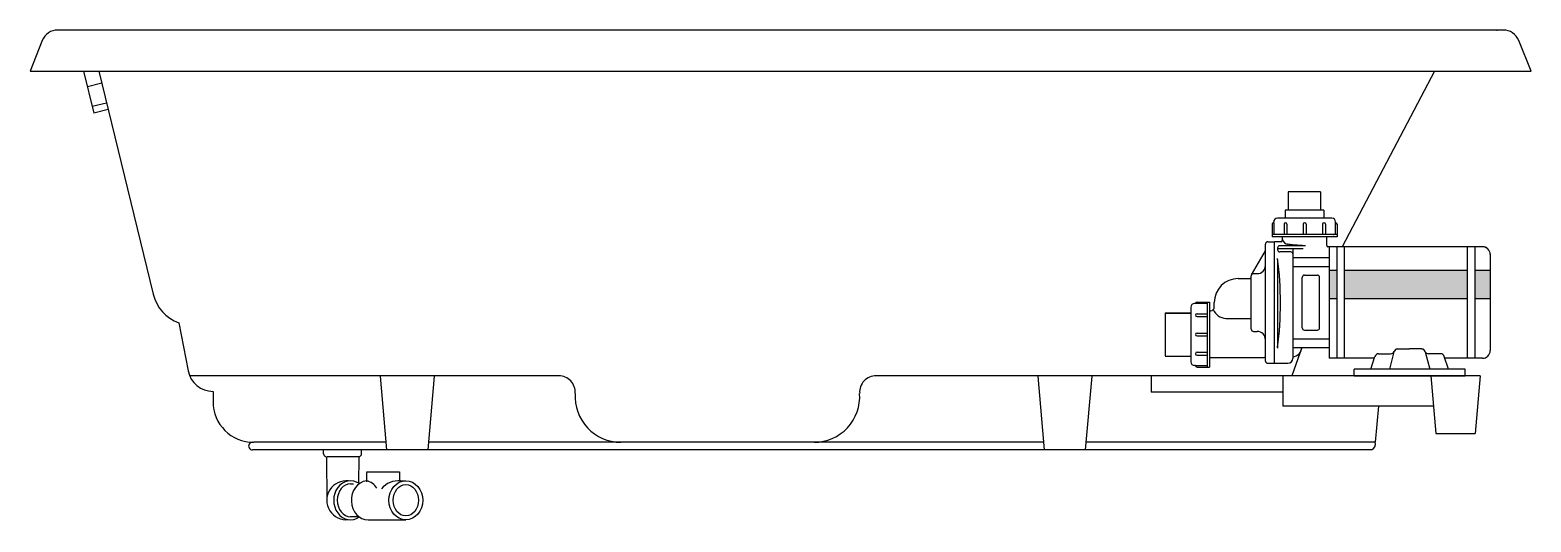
# Model space of a CAD drawing. Header units: millimetres. Extents: x -1233.67 to -1231.84, y 2261.35 to 2261.95.
import ezdxf

# ---------------------------------------------------------------- set-up
doc = ezdxf.new("R2010")
doc.units = ezdxf.units.MM
doc.layers.add('jacuzzi', color=1, linetype='Continuous')

msp = doc.modelspace()

# ---------------------------------------------------------------- hatches: boundary and pattern name
at = {"layer": 'jacuzzi'}
h = msp.add_hatch(color=256, dxfattribs=at)
h.paths.add_polyline_path([(-1231.9211, 2261.6543), (-1231.9211, 2261.6196), (-1232.0706, 2261.6196), (-1232.0706, 2261.6543)])
h.paths.add_polyline_path([(-1231.9118, 2261.6543), (-1231.8933, 2261.6543), (-1231.8933, 2261.6196), (-1231.9118, 2261.6196)])
h.paths.add_polyline_path([(-1232.0798, 2261.6196), (-1232.0891, 2261.6196), (-1232.0891, 2261.6543), (-1232.0798, 2261.6543)])

# ---------------------------------------------------------------- linework, layer by layer
for p, q in [((-1233.5497, 2261.9463), (-1233.5697, 2261.9463)), ((-1233.6035, 2261.8963), (-1233.5911, 2261.8454)), ((-1233.585, 2261.8963), (-1233.5188, 2261.6254)), ((-1231.9611, 2261.8963), (-1232.0733, 2261.683)), ((-1233.5814, 2261.8817), (-1233.5989, 2261.8774)), ((-1233.5755, 2261.8576), (-1233.593, 2261.8533)), ((-1233.5736, 2261.8496), (-1233.5911, 2261.8454)), ((-1232.0994, 2261.7497), (-1232.1387, 2261.7497)), ((-1232.0957, 2261.7275), (-1232.1425, 2261.7275)), ((-1232.1565, 2261.7121), (-1232.1565, 2261.7134)), ((-1232.1565, 2261.7121), (-1232.1565, 2261.7133)), ((-1232.1565, 2261.7121), (-1232.1565, 2261.6979)), ((-1232.0857, 2261.7178), (-1232.152, 2261.7178)), ((-1232.0812, 2261.7121), (-1232.0812, 2261.7134)), ((-1232.0812, 2261.7121), (-1232.0812, 2261.7133)), ((-1232.0812, 2261.6979), (-1232.0812, 2261.7121)), ((-1232.1665, 2261.5442), (-1232.1665, 2261.6863)), ((-1232.1637, 2261.689), (-1232.1554, 2261.689)), ((-1232.0794, 2261.6979), (-1232.1583, 2261.6979)), ((-1232.0794, 2261.6949), (-1232.1583, 2261.6949)), ((-1232.1474, 2261.6891), (-1232.1554, 2261.6891)), ((-1232.1554, 2261.5414), (-1232.1554, 2261.689)), ((-1232.1554, 2261.5414), (-1232.1554, 2261.689)), ((-1232.1474, 2261.689), (-1232.1554, 2261.689)), ((-1232.1459, 2261.6905), (-1232.1459, 2261.6949)), ((-1232.092, 2261.6844), (-1232.092, 2261.6949)), ((-1232.1833, 2261.6489), (-1232.1665, 2261.678)), ((-1232.1518, 2261.6816), (-1232.1518, 2261.6794)), ((-1232.1518, 2261.6816), (-1232.1518, 2261.6794)), ((-1232.1205, 2261.6804), (-1232.1518, 2261.6804)), ((-1232.1178, 2261.6842), (-1232.1492, 2261.6842)), ((-1232.1358, 2261.6768), (-1232.1492, 2261.6768)), ((-1232.0891, 2261.6696), (-1232.1332, 2261.6696)), ((-1231.9025, 2261.683), (-1232.0905, 2261.683)), ((-1232.0891, 2261.683), (-1232.0891, 2261.5607)), ((-1232.0891, 2261.681), (-1232.0891, 2261.5607)), ((-1232.0798, 2261.683), (-1232.0798, 2261.5475)), ((-1232.0706, 2261.683), (-1232.0706, 2261.5475)), ((-1231.9211, 2261.6831), (-1231.9211, 2261.5475)), ((-1231.9211, 2261.683), (-1231.9211, 2261.5475)), ((-1231.9118, 2261.6831), (-1231.9118, 2261.5475)), ((-1231.9118, 2261.683), (-1231.9118, 2261.5475)), ((-1231.8933, 2261.6738), (-1231.8933, 2261.5568)), ((-1231.8933, 2261.6737), (-1231.8933, 2261.5568)), ((-1232.1809, 2261.6503), (-1232.1766, 2261.6503)), ((-1232.1518, 2261.6677), (-1232.1518, 2261.5598)), ((-1232.0891, 2261.6588), (-1232.1332, 2261.6588)), ((-1232.0798, 2261.6543), (-1232.0891, 2261.6543)), ((-1231.9211, 2261.6543), (-1232.0706, 2261.6543)), ((-1231.8933, 2261.6543), (-1231.9118, 2261.6543)), ((-1232.1995, 2261.6445), (-1232.1851, 2261.6445)), ((-1232.1837, 2261.583), (-1232.1837, 2261.6475)), ((-1232.1218, 2261.5845), (-1232.1218, 2261.6458)), ((-1232.119, 2261.6486), (-1232.1034, 2261.6486)), ((-1232.1006, 2261.5845), (-1232.1006, 2261.6458)), ((-1232.2373, 2261.614), (-1232.2527, 2261.614)), ((-1232.2373, 2261.6158), (-1232.2373, 2261.5369)), ((-1232.2344, 2261.6158), (-1232.2344, 2261.5369)), ((-1232.2287, 2261.6097), (-1232.2287, 2261.6152)), ((-1232.0798, 2261.6196), (-1232.0891, 2261.6196)), ((-1231.9211, 2261.6196), (-1232.0706, 2261.6196)), ((-1231.8933, 2261.6196), (-1231.9118, 2261.6196)), ((-1232.2883, 2261.6026), (-1232.2883, 2261.5544)), ((-1232.2883, 2261.6026), (-1232.2572, 2261.6026)), ((-1232.2883, 2261.6025), (-1232.2883, 2261.5506)), ((-1232.2883, 2261.6025), (-1232.2572, 2261.6025)), ((-1232.2572, 2261.6096), (-1232.2572, 2261.5432)), ((-1232.2572, 2261.6095), (-1232.2572, 2261.5432)), ((-1232.2337, 2261.6053), (-1232.2331, 2261.6053)), ((-1232.2148, 2261.5959), (-1232.1837, 2261.5959)), ((-1233.4878, 2261.5907), (-1233.4764, 2261.5323)), ((-1232.1809, 2261.5802), (-1232.1766, 2261.5802)), ((-1232.119, 2261.5817), (-1232.1034, 2261.5817)), ((-1232.1224, 2261.5604), (-1232.1344, 2261.5263)), ((-1232.1332, 2261.5707), (-1232.1332, 2261.5607)), ((-1232.0891, 2261.5706), (-1232.1332, 2261.5706)), ((-1232.1332, 2261.5706), (-1232.1332, 2261.5607)), ((-1232.1332, 2261.5607), (-1232.0891, 2261.5607)), ((-1232.0891, 2261.5707), (-1232.0891, 2261.5607)), ((-1232.0891, 2261.5706), (-1232.0891, 2261.5607)), ((-1232.0891, 2261.5607), (-1232.0891, 2261.5475)), ((-1232.0891, 2261.5607), (-1232.0891, 2261.5475)), ((-1232.0057, 2261.5588), (-1231.9912, 2261.5588)), ((-1232.0057, 2261.5588), (-1231.9912, 2261.5588)), ((-1231.9767, 2261.5588), (-1231.9912, 2261.5588)), ((-1231.9767, 2261.5588), (-1231.9912, 2261.5588)), ((-1232.2883, 2261.558), (-1232.2883, 2261.5544)), ((-1232.2883, 2261.5544), (-1232.2883, 2261.5507)), ((-1232.2883, 2261.5501), (-1232.2572, 2261.5501)), ((-1232.2344, 2261.5485), (-1232.1679, 2261.5485)), ((-1232.1637, 2261.5414), (-1232.1554, 2261.5414)), ((-1232.1554, 2261.5414), (-1232.1391, 2261.5414)), ((-1232.1332, 2261.5494), (-1232.1332, 2261.5473)), ((-1232.1332, 2261.5494), (-1232.1332, 2261.5473)), ((-1232.0341, 2261.5475), (-1232.0891, 2261.5475)), ((-1232.0385, 2261.5342), (-1232.0333, 2261.5498)), ((-1232.0385, 2261.5341), (-1232.0333, 2261.5498)), ((-1232.0289, 2261.553), (-1232.0143, 2261.553)), ((-1232.0289, 2261.5529), (-1232.0143, 2261.5529)), ((-1232.0102, 2261.5553), (-1232.0157, 2261.5342)), ((-1232.0102, 2261.5553), (-1232.0157, 2261.5341)), ((-1231.9722, 2261.5553), (-1231.9667, 2261.5342)), ((-1231.9722, 2261.5553), (-1231.9667, 2261.5341)), ((-1231.9535, 2261.553), (-1231.9681, 2261.553)), ((-1231.9535, 2261.5529), (-1231.9681, 2261.5529)), ((-1231.9438, 2261.5342), (-1231.949, 2261.5498)), ((-1231.9438, 2261.5341), (-1231.949, 2261.5498)), ((-1231.9025, 2261.5475), (-1231.9483, 2261.5475)), ((-1231.9025, 2261.5475), (-1231.9483, 2261.5475)), ((-1233.0258, 2261.5263), (-1233.4746, 2261.5263)), ((-1233.2428, 2261.5259), (-1233.235, 2261.4363)), ((-1233.1771, 2261.5259), (-1233.185, 2261.4363)), ((-1231.9055, 2261.5263), (-1232.6399, 2261.5263)), ((-1232.4433, 2261.5259), (-1232.4355, 2261.4363)), ((-1232.3776, 2261.5259), (-1232.3855, 2261.4363)), ((-1232.3055, 2261.5263), (-1232.3055, 2261.5063)), ((-1232.2515, 2261.5387), (-1232.2527, 2261.5387)), ((-1232.2515, 2261.5387), (-1232.2527, 2261.5387)), ((-1232.2515, 2261.5387), (-1232.2373, 2261.5387)), ((-1232.1455, 2261.5263), (-1232.1455, 2261.4892)), ((-1231.9236, 2261.5342), (-1232.0588, 2261.5342)), ((-1232.0588, 2261.5264), (-1232.0588, 2261.5342)), ((-1231.9236, 2261.5341), (-1232.0588, 2261.5341)), ((-1232.0588, 2261.5263), (-1232.0588, 2261.5341)), ((-1232.0588, 2261.5264), (-1231.9236, 2261.5264)), ((-1232.0588, 2261.5263), (-1231.9236, 2261.5263)), ((-1231.9655, 2261.5263), (-1231.9593, 2261.4563)), ((-1231.9236, 2261.5264), (-1231.9236, 2261.5342)), ((-1231.9236, 2261.5263), (-1231.9236, 2261.5341)), ((-1231.9055, 2261.5263), (-1231.9116, 2261.4563)), ((-1233.4461, 2261.5073), (-1233.4461, 2261.4949)), ((-1232.1455, 2261.5063), (-1232.3055, 2261.5063)), ((-1231.9622, 2261.4892), (-1232.1455, 2261.4892)), ((-1232.0291, 2261.4892), (-1232.0329, 2261.4455)), ((-1231.9593, 2261.4563), (-1231.9116, 2261.4563)), ((-1232.0377, 2261.4363), (-1233.398, 2261.4363)), ((-1233.2358, 2261.4455), (-1233.3966, 2261.4455)), ((-1233.3118, 2261.4313), (-1233.3118, 2261.4363)), ((-1233.2655, 2261.4313), (-1233.2655, 2261.4363)), ((-1232.4363, 2261.4455), (-1233.1841, 2261.4455)), ((-1232.0329, 2261.4455), (-1232.3847, 2261.4455)), ((-1233.3083, 2261.427), (-1233.3078, 2261.375)), ((-1233.3075, 2261.4283), (-1233.2678, 2261.4283)), ((-1233.269, 2261.4271), (-1233.2693, 2261.396)), ((-1233.2789, 2261.395), (-1233.2753, 2261.395)), ((-1233.2595, 2261.4094), (-1233.2195, 2261.4094)), ((-1233.2595, 2261.4088), (-1233.2595, 2261.3975)), ((-1233.2195, 2261.4094), (-1233.2195, 2261.3982)), ((-1233.218, 2261.3988), (-1233.2117, 2261.3988)), ((-1233.2789, 2261.3551), (-1233.2753, 2261.3551)), ((-1233.2753, 2261.3551), (-1233.2685, 2261.3551)), ((-1233.2574, 2261.3513), (-1233.2117, 2261.3513)), ((-1233.217, 2261.3513), (-1233.2117, 2261.3513))]:
    msp.add_line(p, q, dxfattribs=at)
msp.add_lwpolyline([(-1231.8436, 2261.8963), (-1231.8586, 2261.9337, 0.306678), (-1231.8772, 2261.9463), (-1233.6351, 2261.9463, 0.306678), (-1233.6537, 2261.9337), (-1233.6686, 2261.8963)], format="xyb", close=True, dxfattribs=at)
for points in [[(-1232.1387, 2261.7498), (-1232.1387, 2261.7275)], [(-1232.0994, 2261.7498), (-1232.0994, 2261.7275)], [(-1232.1425, 2261.7275), (-1232.1425, 2261.7178)], [(-1232.0957, 2261.7275), (-1232.0957, 2261.7179)], [(-1232.1583, 2261.7103), (-1232.1583, 2261.6949)], [(-1232.1439, 2261.7103), (-1232.1439, 2261.6979)], [(-1232.1403, 2261.7103), (-1232.1403, 2261.6979)], [(-1232.1206, 2261.7103), (-1232.1206, 2261.6979)], [(-1232.117, 2261.7103), (-1232.117, 2261.6979)], [(-1232.0971, 2261.7103), (-1232.0971, 2261.6979)], [(-1232.0935, 2261.7103), (-1232.0935, 2261.6979)], [(-1232.0794, 2261.7103), (-1232.0794, 2261.6949)], [(-1232.1332, 2261.6804), (-1232.1332, 2261.5706)], [(-1232.2497, 2261.6158), (-1232.2344, 2261.6158)], [(-1232.2497, 2261.6017), (-1232.2373, 2261.6017)], [(-1232.2497, 2261.5981), (-1232.2373, 2261.5981)], [(-1232.2497, 2261.5782), (-1232.2373, 2261.5782)], [(-1232.2497, 2261.5746), (-1232.2373, 2261.5746)], [(-1232.1332, 2261.5607), (-1232.1332, 2261.5559), (-1232.1332, 2261.5494)], [(-1232.1332, 2261.5607), (-1232.1332, 2261.5558), (-1232.1332, 2261.5494)], [(-1232.2497, 2261.5549), (-1232.2373, 2261.5549)], [(-1232.2497, 2261.5513), (-1232.2373, 2261.5513)], [(-1232.2497, 2261.5369), (-1232.2344, 2261.5369)]]:
    msp.add_lwpolyline(points, dxfattribs=at)
msp.add_lwpolyline([(-1232.1178, 2261.6842, -0.008376), (-1232.1258, 2261.6846, -0.008376), (-1232.1337, 2261.6853, -0.00574), (-1232.1391, 2261.686, -0.000724), (-1232.1398, 2261.6861)], format="xyb", dxfattribs=at)
for centre, radius, start, end in [((-1232.1565, 2261.7103), 0.0018, 90, 180), ((-1232.152, 2261.7133), 0.0045, 90, 180), ((-1232.1421, 2261.7103), 0.0018, 0, 180), ((-1232.1188, 2261.7103), 0.0018, 0, 180), ((-1232.0953, 2261.7103), 0.0018, 0, 180), ((-1232.0857, 2261.7133), 0.0045, 0, 90), ((-1232.0812, 2261.7103), 0.0018, 0, 90), ((-1232.1637, 2261.6863), 0.00279, 90, 180), ((-1232.1474, 2261.6905), 0.00141, 270, 0), ((-1232.1474, 2261.6905), 0.00141, 270, 0), ((-1232.1382, 2261.6939), 0.00798, 193.8392, 266.6722), ((-1232.1492, 2261.6816), 0.00261, 90, 180), ((-1232.1492, 2261.6794), 0.00261, 180, 270), ((-1232.555, 2261.6148), 0.4068, 352.3703, 7.6297), ((-1232.555, 2261.6147), 0.4068, 352.3703, 7.6297), ((-1232.1358, 2261.6742), 0.00261, 0, 90), ((-1232.0905, 2261.6844), 0.00141, 180, 270), ((-1231.9025, 2261.6738), 0.00928, 0, 90), ((-1231.9025, 2261.6737), 0.00928, 0, 90), ((-1232.1809, 2261.6475), 0.00279, 90, 180), ((-1232.1766, 2261.6604), 0.0101, 270, 0), ((-1232.1995, 2261.6152), 0.0292, 90, 180), ((-1232.1851, 2261.6459), 0.00142, 270, 0), ((-1232.119, 2261.6458), 0.00278, 90, 180), ((-1232.1034, 2261.6458), 0.00278, 0, 90), ((-1233.4708, 2261.6371), 0.0495, 193.7191, 249.8479), ((-1232.2527, 2261.6095), 0.0045, 90, 180), ((-1232.2497, 2261.614), 0.0018, 90, 180), ((-1232.2497, 2261.5999), 0.0018, 90, 270), ((-1232.2337, 2261.6061), 0.000743, 194.8583, 270), ((-1232.2331, 2261.6097), 0.00441, 270, 0), ((-1232.2136, 2261.6138), 0.0179, 203.7468, 266.1355), ((-1232.2497, 2261.5764), 0.0018, 90, 270), ((-1232.1809, 2261.583), 0.00279, 180, 270), ((-1232.1766, 2261.5701), 0.0101, 0, 90), ((-1232.119, 2261.5845), 0.00278, 180, 270), ((-1232.1034, 2261.5845), 0.00278, 270, 0), ((-1232.1337, 2261.5607), 0.0113, 272.3872, 0), ((-1232.1337, 2261.5607), 0.0113, 272.3872, 0), ((-1232.0057, 2261.5542), 0.00464, 90, 158.1026), ((-1232.0057, 2261.5541), 0.00464, 90, 158.1026), ((-1231.9767, 2261.5542), 0.00464, 21.8974, 90), ((-1231.9767, 2261.5541), 0.00464, 21.8974, 90), ((-1232.2527, 2261.5432), 0.0045, 180, 270), ((-1232.2497, 2261.5531), 0.0018, 90, 270), ((-1232.1679, 2261.5471), 0.00142, 0, 90), ((-1232.1637, 2261.5442), 0.00279, 180, 270), ((-1232.1391, 2261.5473), 0.00585, 270, 0), ((-1232.1391, 2261.5473), 0.00585, 270, 0), ((-1232.0289, 2261.5483), 0.00464, 90, 161.6055), ((-1232.0289, 2261.5483), 0.00464, 90, 161.6055), ((-1232.0143, 2261.5576), 0.00464, 270, 338.1026), ((-1232.0143, 2261.5576), 0.00464, 270, 338.1026), ((-1231.9681, 2261.5576), 0.00464, 201.8974, 270), ((-1231.9681, 2261.5576), 0.00464, 201.8974, 270), ((-1231.9535, 2261.5483), 0.00464, 18.3945, 90), ((-1231.9535, 2261.5483), 0.00464, 18.3945, 90), ((-1231.9025, 2261.5568), 0.00928, 270, 0), ((-1231.9025, 2261.5568), 0.00928, 270, 0), ((-1233.4461, 2261.5382), 0.0309, 191.0718, 270), ((-1233.0258, 2261.5063), 0.02, 356.1073, 90), ((-1232.6399, 2261.5063), 0.02, 90, 183.8927), ((-1232.2497, 2261.5387), 0.0018, 180, 270), ((-1232.9503, 2261.5011), 0.0556, 176.1073, 270), ((-1232.7154, 2261.5011), 0.0556, 270, 3.8927), ((-1233.3966, 2261.4949), 0.0495, 180, 270), ((-1233.3982, 2261.4409), 0.00461, 88.317, 271.683), ((-1233.3085, 2261.4314), 0.00322, 180, 257.8805), ((-1233.2688, 2261.4314), 0.00331, 282.9426, 0), ((-1232.0402, 2261.4434), 0.00753, 289.3373, 16.3395), ((-1233.3095, 2261.4271), 0.00124, 0.5, 77.8805), ((-1233.2841, 2261.375), 0.0237, 83.247, 276.753), ((-1233.2637, 2261.3796), 0.0195, 30.9126, 77.4645), ((-1233.2199, 2261.3703), 0.0285, 86.2144, 138.9882)]:
    msp.add_arc(centre, radius, start, end, dxfattribs=at)
for centre, major_axis, ratio, start_param, end_param in [((-1233.2789, 2261.375), (0, 0.0237), 0.865498, -0.550504, 3.692097), ((-1233.2789, 2261.375), (0, -0.02), 0.806411, 3.141593, 6.283185), ((-1233.2574, 2261.375), (0, 0.0237), 0.865498, 0.104415, 3.141593)]:
    msp.add_ellipse(centre, major_axis=major_axis, ratio=ratio, start_param=start_param, end_param=end_param, dxfattribs=at)
for major_axis, ratio in [((0, -0.0237), 0.865498), ((0, -0.019), 0.806411)]:
    msp.add_ellipse((-1233.2117, 2261.375), major_axis=major_axis, ratio=ratio, dxfattribs=at)
at = {"layer": 'jacuzzi', "linetype": 'ByBlock'}
msp.add_point((-1231.8851, 2261.9463), dxfattribs=at)
at = {"layer": 'jacuzzi'}
for p in [(-1232.0836, 2261.6979), (-1232.1554, 2261.5414)]:
    msp.add_point(p, dxfattribs=at)

doc.saveas('drawing.dxf')
